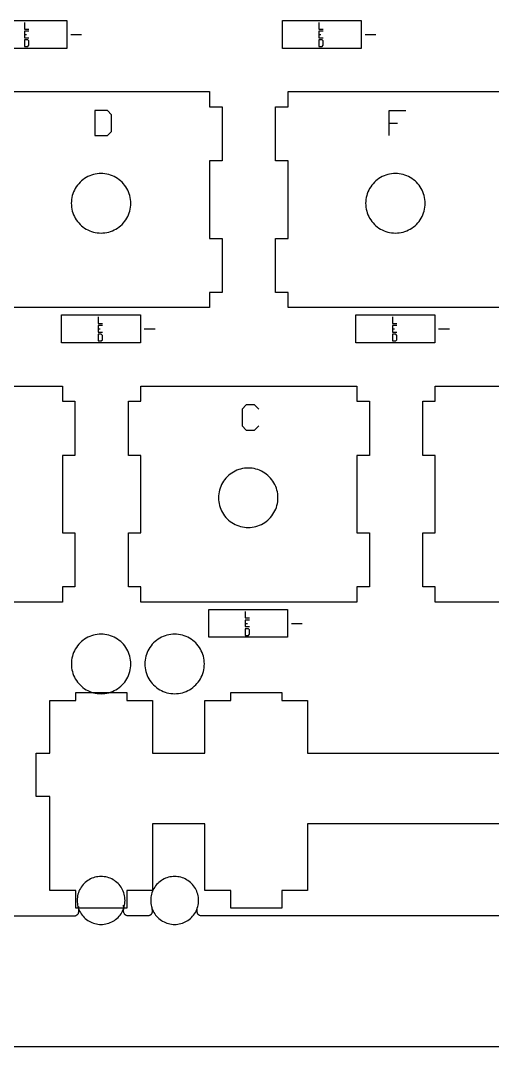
# Model space of a CAD drawing. Extents: x -174 to 183, y -92 to 46.
# Drawn here: x -93.8 to -63.2, y -91.5 to -25.2 of the extents above; entities that cross this region are included whole.
import ezdxf

# ---------------------------------------------------------------- set-up
doc = ezdxf.new("R2010")
doc.units = 0
doc.layers.get('0').update_dxf_attribs({"linetype": 'CONTINUOUS'})

msp = doc.modelspace()

# ---------------------------------------------------------------- linework, layer by layer
for p, q in [((-95.888, -25.156), (-90.788, -25.156)), ((-90.788, -25.156), (-90.788, -26.956)), ((-76.838, -26.956), (-76.838, -25.156)), ((-76.838, -25.156), (-71.738, -25.156)), ((-71.738, -25.156), (-71.738, -26.956)), ((-93.533, -25.281), (-93.533, -25.706)), ((-93.533, -25.706), (-93.249, -25.706)), ((-93.249, -25.844), (-93.533, -25.844)), ((-93.533, -25.844), (-93.533, -26.056)), ((-74.483, -25.281), (-74.483, -25.706)), ((-74.483, -25.706), (-74.199, -25.706)), ((-74.199, -25.844), (-74.483, -25.844)), ((-74.483, -25.844), (-74.483, -26.056)), ((-93.533, -26.056), (-93.391, -26.056)), ((-93.533, -26.056), (-93.533, -26.269)), ((-93.533, -26.269), (-93.249, -26.269)), ((-93.533, -26.406), (-93.533, -26.831)), ((-93.32, -26.406), (-93.533, -26.406)), ((-93.249, -26.477), (-93.32, -26.406)), ((-93.249, -26.76), (-93.249, -26.477)), ((-90.538, -26.056), (-89.838, -26.056)), ((-74.483, -26.056), (-74.341, -26.056)), ((-74.483, -26.056), (-74.483, -26.269)), ((-74.483, -26.269), (-74.199, -26.269)), ((-74.483, -26.406), (-74.483, -26.831)), ((-74.27, -26.406), (-74.483, -26.406)), ((-74.199, -26.477), (-74.27, -26.406)), ((-74.199, -26.76), (-74.199, -26.477)), ((-71.488, -26.056), (-70.788, -26.056)), ((-90.788, -26.956), (-95.888, -26.956)), ((-93.533, -26.831), (-93.32, -26.831)), ((-93.32, -26.831), (-93.249, -26.76)), ((-71.738, -26.956), (-76.838, -26.956)), ((-74.483, -26.831), (-74.27, -26.831)), ((-74.27, -26.831), (-74.199, -26.76)), ((-95.519, -29.759), (-81.549, -29.759)), ((-81.549, -29.759), (-81.549, -30.74)), ((-76.469, -29.759), (-62.499, -29.759)), ((-76.469, -30.74), (-76.469, -29.759)), ((-88.977, -30.976), (-88.977, -32.603)), ((-88.163, -30.976), (-88.977, -30.976)), ((-87.892, -31.247), (-88.163, -30.976)), ((-81.549, -30.74), (-80.737, -30.74)), ((-80.737, -30.74), (-80.737, -34.24)), ((-77.282, -34.24), (-77.282, -30.74)), ((-77.282, -30.74), (-76.469, -30.74)), ((-69.927, -30.976), (-68.842, -30.976)), ((-69.927, -31.789), (-69.927, -30.976)), ((-87.892, -32.331), (-87.892, -31.247)), ((-69.927, -32.603), (-69.927, -31.789)), ((-69.927, -31.789), (-69.384, -31.789)), ((-88.163, -32.603), (-87.892, -32.331)), ((-88.977, -32.603), (-88.163, -32.603)), ((-80.737, -34.24), (-81.549, -34.24)), ((-81.549, -34.24), (-81.549, -39.249)), ((-76.469, -34.24), (-77.282, -34.24)), ((-76.469, -39.249), (-76.469, -34.24)), ((-89.194, -35.159), (-89.312, -35.203)), ((-89.074, -35.122), (-89.194, -35.159)), ((-88.951, -35.093), (-89.074, -35.122)), ((-88.827, -35.073), (-88.951, -35.093)), ((-88.702, -35.061), (-88.827, -35.073)), ((-88.576, -35.056), (-88.702, -35.061)), ((-88.45, -35.061), (-88.576, -35.056)), ((-88.324, -35.073), (-88.45, -35.061)), ((-88.2, -35.093), (-88.324, -35.073)), ((-88.077, -35.122), (-88.2, -35.093)), ((-87.957, -35.159), (-88.077, -35.122)), ((-87.839, -35.203), (-87.957, -35.159)), ((-70.144, -35.159), (-70.262, -35.203)), ((-70.024, -35.122), (-70.144, -35.159)), ((-69.901, -35.093), (-70.024, -35.122)), ((-69.777, -35.073), (-69.901, -35.093)), ((-69.652, -35.061), (-69.777, -35.073)), ((-69.526, -35.056), (-69.652, -35.061)), ((-69.4, -35.061), (-69.526, -35.056)), ((-69.274, -35.073), (-69.4, -35.061)), ((-69.15, -35.093), (-69.274, -35.073)), ((-69.027, -35.122), (-69.15, -35.093)), ((-68.907, -35.159), (-69.027, -35.122)), ((-68.789, -35.203), (-68.907, -35.159)), ((-90.103, -35.81), (-90.176, -35.912)), ((-90.023, -35.712), (-90.103, -35.81)), ((-89.937, -35.62), (-90.023, -35.712)), ((-89.845, -35.534), (-89.937, -35.62)), ((-89.748, -35.454), (-89.845, -35.534)), ((-89.645, -35.381), (-89.748, -35.454)), ((-89.538, -35.314), (-89.645, -35.381)), ((-89.427, -35.255), (-89.538, -35.314)), ((-89.312, -35.203), (-89.427, -35.255)), ((-87.724, -35.255), (-87.839, -35.203)), ((-87.613, -35.314), (-87.724, -35.255)), ((-87.506, -35.381), (-87.613, -35.314)), ((-87.404, -35.454), (-87.506, -35.381)), ((-87.306, -35.534), (-87.404, -35.454)), ((-87.214, -35.62), (-87.306, -35.534)), ((-87.128, -35.712), (-87.214, -35.62)), ((-87.048, -35.81), (-87.128, -35.712)), ((-86.975, -35.912), (-87.048, -35.81)), ((-71.053, -35.81), (-71.126, -35.912)), ((-70.973, -35.712), (-71.053, -35.81)), ((-70.887, -35.62), (-70.973, -35.712)), ((-70.795, -35.534), (-70.887, -35.62)), ((-70.698, -35.454), (-70.795, -35.534)), ((-70.595, -35.381), (-70.698, -35.454)), ((-70.488, -35.314), (-70.595, -35.381)), ((-70.377, -35.255), (-70.488, -35.314)), ((-70.262, -35.203), (-70.377, -35.255)), ((-68.674, -35.255), (-68.789, -35.203)), ((-68.563, -35.314), (-68.674, -35.255)), ((-68.456, -35.381), (-68.563, -35.314)), ((-68.354, -35.454), (-68.456, -35.381)), ((-68.256, -35.534), (-68.354, -35.454)), ((-68.164, -35.62), (-68.256, -35.534)), ((-68.078, -35.712), (-68.164, -35.62)), ((-67.998, -35.81), (-68.078, -35.712)), ((-67.925, -35.912), (-67.998, -35.81)), ((-90.435, -36.483), (-90.464, -36.606)), ((-90.398, -36.363), (-90.435, -36.483)), ((-90.354, -36.245), (-90.398, -36.363)), ((-90.302, -36.13), (-90.354, -36.245)), ((-90.243, -36.019), (-90.302, -36.13)), ((-90.176, -35.912), (-90.243, -36.019)), ((-86.909, -36.019), (-86.975, -35.912)), ((-86.849, -36.13), (-86.909, -36.019)), ((-86.797, -36.245), (-86.849, -36.13)), ((-86.753, -36.363), (-86.797, -36.245)), ((-86.716, -36.483), (-86.753, -36.363)), ((-86.688, -36.606), (-86.716, -36.483)), ((-71.385, -36.483), (-71.414, -36.606)), ((-71.348, -36.363), (-71.385, -36.483)), ((-71.304, -36.245), (-71.348, -36.363)), ((-71.252, -36.13), (-71.304, -36.245)), ((-71.193, -36.019), (-71.252, -36.13)), ((-71.126, -35.912), (-71.193, -36.019)), ((-67.859, -36.019), (-67.925, -35.912)), ((-67.799, -36.13), (-67.859, -36.019)), ((-67.747, -36.245), (-67.799, -36.13)), ((-67.703, -36.363), (-67.747, -36.245)), ((-67.666, -36.483), (-67.703, -36.363)), ((-67.638, -36.606), (-67.666, -36.483)), ((-90.497, -36.855), (-90.501, -36.981)), ((-90.501, -36.981), (-90.497, -37.107)), ((-90.484, -36.73), (-90.497, -36.855)), ((-90.497, -37.107), (-90.484, -37.233)), ((-90.464, -36.606), (-90.484, -36.73)), ((-86.667, -36.73), (-86.688, -36.606)), ((-86.655, -36.855), (-86.667, -36.73)), ((-86.667, -37.233), (-86.655, -37.107)), ((-86.651, -36.981), (-86.655, -36.855)), ((-86.655, -37.107), (-86.651, -36.981)), ((-71.447, -36.855), (-71.451, -36.981)), ((-71.451, -36.981), (-71.447, -37.107)), ((-71.434, -36.73), (-71.447, -36.855)), ((-71.447, -37.107), (-71.434, -37.233)), ((-71.414, -36.606), (-71.434, -36.73)), ((-67.617, -36.73), (-67.638, -36.606)), ((-67.605, -36.855), (-67.617, -36.73)), ((-67.617, -37.233), (-67.605, -37.107)), ((-67.601, -36.981), (-67.605, -36.855)), ((-67.605, -37.107), (-67.601, -36.981)), ((-90.484, -37.233), (-90.464, -37.357)), ((-90.464, -37.357), (-90.435, -37.48)), ((-90.435, -37.48), (-90.398, -37.6)), ((-90.398, -37.6), (-90.354, -37.718)), ((-90.354, -37.718), (-90.302, -37.833)), ((-86.849, -37.833), (-86.797, -37.718)), ((-86.797, -37.718), (-86.753, -37.6)), ((-86.753, -37.6), (-86.716, -37.48)), ((-86.716, -37.48), (-86.688, -37.357)), ((-86.688, -37.357), (-86.667, -37.233)), ((-71.434, -37.233), (-71.414, -37.357)), ((-71.414, -37.357), (-71.385, -37.48)), ((-71.385, -37.48), (-71.348, -37.6)), ((-71.348, -37.6), (-71.304, -37.718)), ((-71.304, -37.718), (-71.252, -37.833)), ((-67.799, -37.833), (-67.747, -37.718)), ((-67.747, -37.718), (-67.703, -37.6)), ((-67.703, -37.6), (-67.666, -37.48)), ((-67.666, -37.48), (-67.638, -37.357)), ((-67.638, -37.357), (-67.617, -37.233)), ((-90.302, -37.833), (-90.243, -37.944)), ((-90.243, -37.944), (-90.176, -38.051)), ((-90.176, -38.051), (-90.103, -38.153)), ((-90.103, -38.153), (-90.023, -38.251)), ((-90.023, -38.251), (-89.937, -38.343)), ((-89.937, -38.343), (-89.845, -38.429)), ((-89.845, -38.429), (-89.748, -38.509)), ((-87.404, -38.509), (-87.306, -38.429)), ((-87.306, -38.429), (-87.214, -38.343)), ((-87.214, -38.343), (-87.128, -38.251)), ((-87.128, -38.251), (-87.048, -38.153)), ((-87.048, -38.153), (-86.975, -38.051)), ((-86.975, -38.051), (-86.909, -37.944)), ((-86.909, -37.944), (-86.849, -37.833)), ((-71.252, -37.833), (-71.193, -37.944)), ((-71.193, -37.944), (-71.126, -38.051)), ((-71.126, -38.051), (-71.053, -38.153)), ((-71.053, -38.153), (-70.973, -38.251)), ((-70.973, -38.251), (-70.887, -38.343)), ((-70.887, -38.343), (-70.795, -38.429)), ((-70.795, -38.429), (-70.698, -38.509)), ((-68.354, -38.509), (-68.256, -38.429)), ((-68.256, -38.429), (-68.164, -38.343)), ((-68.164, -38.343), (-68.078, -38.251)), ((-68.078, -38.251), (-67.998, -38.153)), ((-67.998, -38.153), (-67.925, -38.051)), ((-67.925, -38.051), (-67.859, -37.944)), ((-67.859, -37.944), (-67.799, -37.833)), ((-89.748, -38.509), (-89.645, -38.582)), ((-89.645, -38.582), (-89.538, -38.648)), ((-89.538, -38.648), (-89.427, -38.708)), ((-89.427, -38.708), (-89.312, -38.76)), ((-89.312, -38.76), (-89.194, -38.804)), ((-89.194, -38.804), (-89.074, -38.841)), ((-89.074, -38.841), (-88.951, -38.869)), ((-88.951, -38.869), (-88.827, -38.89)), ((-88.827, -38.89), (-88.702, -38.902)), ((-88.702, -38.902), (-88.576, -38.906)), ((-88.576, -38.906), (-88.45, -38.902)), ((-88.45, -38.902), (-88.324, -38.89)), ((-88.324, -38.89), (-88.2, -38.869)), ((-88.2, -38.869), (-88.077, -38.841)), ((-88.077, -38.841), (-87.957, -38.804)), ((-87.957, -38.804), (-87.839, -38.76)), ((-87.839, -38.76), (-87.724, -38.708)), ((-87.724, -38.708), (-87.613, -38.648)), ((-87.613, -38.648), (-87.506, -38.582)), ((-87.506, -38.582), (-87.404, -38.509)), ((-70.698, -38.509), (-70.595, -38.582)), ((-70.595, -38.582), (-70.488, -38.648)), ((-70.488, -38.648), (-70.377, -38.708)), ((-70.377, -38.708), (-70.262, -38.76)), ((-70.262, -38.76), (-70.144, -38.804)), ((-70.144, -38.804), (-70.024, -38.841)), ((-70.024, -38.841), (-69.901, -38.869)), ((-69.901, -38.869), (-69.777, -38.89)), ((-69.777, -38.89), (-69.652, -38.902)), ((-69.652, -38.902), (-69.526, -38.906)), ((-69.526, -38.906), (-69.4, -38.902)), ((-69.4, -38.902), (-69.274, -38.89)), ((-69.274, -38.89), (-69.15, -38.869)), ((-69.15, -38.869), (-69.027, -38.841)), ((-69.027, -38.841), (-68.907, -38.804)), ((-68.907, -38.804), (-68.789, -38.76)), ((-68.789, -38.76), (-68.674, -38.708)), ((-68.674, -38.708), (-68.563, -38.648)), ((-68.563, -38.648), (-68.456, -38.582)), ((-68.456, -38.582), (-68.354, -38.509)), ((-81.549, -39.249), (-80.737, -39.249)), ((-80.737, -39.249), (-80.737, -42.749)), ((-77.282, -39.249), (-76.469, -39.249)), ((-77.282, -42.749), (-77.282, -39.249)), ((-80.737, -42.749), (-81.549, -42.749)), ((-81.549, -42.749), (-81.549, -43.729)), ((-76.469, -42.749), (-77.282, -42.749)), ((-76.469, -43.729), (-76.469, -42.749)), ((-81.549, -43.729), (-95.519, -43.729)), ((-62.499, -43.729), (-76.469, -43.729)), ((-91.126, -46.006), (-91.126, -44.206)), ((-91.126, -44.206), (-86.026, -44.206)), ((-88.77, -44.331), (-88.77, -44.756)), ((-86.026, -44.206), (-86.026, -46.006)), ((-72.076, -46.006), (-72.076, -44.206)), ((-72.076, -44.206), (-66.976, -44.206)), ((-69.72, -44.331), (-69.72, -44.756)), ((-66.976, -44.206), (-66.976, -46.006)), ((-88.77, -44.756), (-88.487, -44.756)), ((-88.487, -44.894), (-88.77, -44.894)), ((-88.77, -44.894), (-88.77, -45.106)), ((-88.77, -45.106), (-88.628, -45.106)), ((-88.77, -45.106), (-88.77, -45.319)), ((-85.776, -45.106), (-85.076, -45.106)), ((-69.72, -44.756), (-69.437, -44.756)), ((-69.437, -44.894), (-69.72, -44.894)), ((-69.72, -44.894), (-69.72, -45.106)), ((-69.72, -45.106), (-69.578, -45.106)), ((-69.72, -45.106), (-69.72, -45.319)), ((-66.726, -45.106), (-66.026, -45.106)), ((-88.77, -45.319), (-88.487, -45.319)), ((-88.77, -45.456), (-88.77, -45.881)), ((-88.558, -45.456), (-88.77, -45.456)), ((-88.487, -45.527), (-88.558, -45.456)), ((-88.487, -45.81), (-88.487, -45.527)), ((-69.72, -45.319), (-69.437, -45.319)), ((-69.72, -45.456), (-69.72, -45.881)), ((-69.508, -45.456), (-69.72, -45.456)), ((-69.437, -45.527), (-69.508, -45.456)), ((-69.437, -45.81), (-69.437, -45.527)), ((-86.026, -46.006), (-91.126, -46.006)), ((-88.77, -45.881), (-88.558, -45.881)), ((-88.558, -45.881), (-88.487, -45.81)), ((-66.976, -46.006), (-72.076, -46.006)), ((-69.72, -45.881), (-69.508, -45.881)), ((-69.508, -45.881), (-69.437, -45.81)), ((-105.044, -48.809), (-91.074, -48.809)), ((-91.074, -48.809), (-91.074, -49.79)), ((-85.994, -49.79), (-85.994, -48.809)), ((-85.994, -48.809), (-72.024, -48.809)), ((-72.024, -48.809), (-72.024, -49.79)), ((-66.944, -48.809), (-52.974, -48.809)), ((-66.944, -49.79), (-66.944, -48.809)), ((-91.074, -49.79), (-90.262, -49.79)), ((-90.262, -49.79), (-90.262, -53.29)), ((-86.807, -53.29), (-86.807, -49.79)), ((-86.807, -49.79), (-85.994, -49.79)), ((-79.18, -50.026), (-79.452, -50.297)), ((-79.452, -50.297), (-79.452, -51.381)), ((-78.638, -50.026), (-79.18, -50.026)), ((-78.367, -50.297), (-78.638, -50.026)), ((-72.024, -49.79), (-71.212, -49.79)), ((-71.212, -49.79), (-71.212, -53.29)), ((-67.757, -49.79), (-66.944, -49.79)), ((-67.757, -53.29), (-67.757, -49.79)), ((-79.452, -51.381), (-79.18, -51.653)), ((-79.18, -51.653), (-78.638, -51.653)), ((-78.638, -51.653), (-78.367, -51.381)), ((-91.074, -53.29), (-91.074, -58.299)), ((-90.262, -53.29), (-91.074, -53.29)), ((-85.994, -53.29), (-86.807, -53.29)), ((-85.994, -58.299), (-85.994, -53.29)), ((-71.212, -53.29), (-72.024, -53.29)), ((-72.024, -53.29), (-72.024, -58.299)), ((-66.944, -53.29), (-67.757, -53.29)), ((-66.944, -58.299), (-66.944, -53.29)), ((-80.013, -54.364), (-80.12, -54.431)), ((-79.902, -54.305), (-80.013, -54.364)), ((-79.787, -54.253), (-79.902, -54.305)), ((-79.669, -54.209), (-79.787, -54.253)), ((-79.549, -54.172), (-79.669, -54.209)), ((-79.426, -54.143), (-79.549, -54.172)), ((-79.302, -54.123), (-79.426, -54.143)), ((-79.177, -54.111), (-79.302, -54.123)), ((-79.051, -54.106), (-79.177, -54.111)), ((-78.925, -54.111), (-79.051, -54.106)), ((-78.799, -54.123), (-78.925, -54.111)), ((-78.675, -54.143), (-78.799, -54.123)), ((-78.552, -54.172), (-78.675, -54.143)), ((-78.432, -54.209), (-78.552, -54.172)), ((-78.314, -54.253), (-78.432, -54.209)), ((-78.199, -54.305), (-78.314, -54.253)), ((-78.088, -54.364), (-78.199, -54.305)), ((-77.981, -54.431), (-78.088, -54.364)), ((-80.718, -55.069), (-80.777, -55.18)), ((-80.651, -54.962), (-80.718, -55.069)), ((-80.578, -54.86), (-80.651, -54.962)), ((-80.498, -54.762), (-80.578, -54.86)), ((-80.412, -54.67), (-80.498, -54.762)), ((-80.32, -54.584), (-80.412, -54.67)), ((-80.223, -54.504), (-80.32, -54.584)), ((-80.12, -54.431), (-80.223, -54.504)), ((-77.879, -54.504), (-77.981, -54.431)), ((-77.781, -54.584), (-77.879, -54.504)), ((-77.689, -54.67), (-77.781, -54.584)), ((-77.603, -54.762), (-77.689, -54.67)), ((-77.523, -54.86), (-77.603, -54.762)), ((-77.45, -54.962), (-77.523, -54.86)), ((-77.384, -55.069), (-77.45, -54.962)), ((-77.324, -55.18), (-77.384, -55.069)), ((-80.939, -55.656), (-80.959, -55.78)), ((-80.91, -55.533), (-80.939, -55.656)), ((-80.873, -55.413), (-80.91, -55.533)), ((-80.829, -55.295), (-80.873, -55.413)), ((-80.777, -55.18), (-80.829, -55.295)), ((-77.272, -55.295), (-77.324, -55.18)), ((-77.228, -55.413), (-77.272, -55.295)), ((-77.191, -55.533), (-77.228, -55.413)), ((-77.163, -55.656), (-77.191, -55.533)), ((-77.142, -55.78), (-77.163, -55.656)), ((-80.972, -55.905), (-80.976, -56.031)), ((-80.976, -56.031), (-80.972, -56.157)), ((-80.959, -55.78), (-80.972, -55.905)), ((-80.972, -56.157), (-80.959, -56.283)), ((-80.959, -56.283), (-80.939, -56.407)), ((-80.939, -56.407), (-80.91, -56.53)), ((-77.191, -56.53), (-77.163, -56.407)), ((-77.163, -56.407), (-77.142, -56.283)), ((-77.13, -55.905), (-77.142, -55.78)), ((-77.142, -56.283), (-77.13, -56.157)), ((-77.126, -56.031), (-77.13, -55.905)), ((-77.13, -56.157), (-77.126, -56.031)), ((-80.91, -56.53), (-80.873, -56.65)), ((-80.873, -56.65), (-80.829, -56.768)), ((-80.829, -56.768), (-80.777, -56.883)), ((-80.777, -56.883), (-80.718, -56.994)), ((-80.718, -56.994), (-80.651, -57.101)), ((-77.45, -57.101), (-77.384, -56.994)), ((-77.384, -56.994), (-77.324, -56.883)), ((-77.324, -56.883), (-77.272, -56.768)), ((-77.272, -56.768), (-77.228, -56.65)), ((-77.228, -56.65), (-77.191, -56.53)), ((-80.651, -57.101), (-80.578, -57.203)), ((-80.578, -57.203), (-80.498, -57.301)), ((-80.498, -57.301), (-80.412, -57.393)), ((-80.412, -57.393), (-80.32, -57.479)), ((-80.32, -57.479), (-80.223, -57.559)), ((-80.223, -57.559), (-80.12, -57.632)), ((-80.12, -57.632), (-80.013, -57.698)), ((-80.013, -57.698), (-79.902, -57.758)), ((-78.199, -57.758), (-78.088, -57.698)), ((-78.088, -57.698), (-77.981, -57.632)), ((-77.981, -57.632), (-77.879, -57.559)), ((-77.879, -57.559), (-77.781, -57.479)), ((-77.781, -57.479), (-77.689, -57.393)), ((-77.689, -57.393), (-77.603, -57.301)), ((-77.603, -57.301), (-77.523, -57.203)), ((-77.523, -57.203), (-77.45, -57.101)), ((-91.074, -58.299), (-90.262, -58.299)), ((-90.262, -58.299), (-90.262, -61.799)), ((-86.807, -61.799), (-86.807, -58.299)), ((-86.807, -58.299), (-85.994, -58.299)), ((-79.902, -57.758), (-79.787, -57.81)), ((-79.787, -57.81), (-79.669, -57.854)), ((-79.669, -57.854), (-79.549, -57.891)), ((-79.549, -57.891), (-79.426, -57.919)), ((-79.426, -57.919), (-79.302, -57.94)), ((-79.302, -57.94), (-79.177, -57.952)), ((-79.177, -57.952), (-79.051, -57.956)), ((-79.051, -57.956), (-78.925, -57.952)), ((-78.925, -57.952), (-78.799, -57.94)), ((-78.799, -57.94), (-78.675, -57.919)), ((-78.675, -57.919), (-78.552, -57.891)), ((-78.552, -57.891), (-78.432, -57.854)), ((-78.432, -57.854), (-78.314, -57.81)), ((-78.314, -57.81), (-78.199, -57.758)), ((-72.024, -58.299), (-71.212, -58.299)), ((-71.212, -58.299), (-71.212, -61.799)), ((-67.757, -58.299), (-66.944, -58.299)), ((-67.757, -61.799), (-67.757, -58.299)), ((-90.262, -61.799), (-91.074, -61.799)), ((-91.074, -61.799), (-91.074, -62.779)), ((-85.994, -61.799), (-86.807, -61.799)), ((-85.994, -62.779), (-85.994, -61.799)), ((-71.212, -61.799), (-72.024, -61.799)), ((-72.024, -61.799), (-72.024, -62.779)), ((-66.944, -61.799), (-67.757, -61.799)), ((-66.944, -62.779), (-66.944, -61.799)), ((-91.074, -62.779), (-105.044, -62.779)), ((-72.024, -62.779), (-85.994, -62.779)), ((-52.974, -62.779), (-66.944, -62.779)), ((-81.601, -65.056), (-81.601, -63.256)), ((-81.601, -63.256), (-76.501, -63.256)), ((-79.245, -63.381), (-79.245, -63.806)), ((-76.501, -63.256), (-76.501, -65.056)), ((-79.245, -63.806), (-78.962, -63.806)), ((-78.962, -63.944), (-79.245, -63.944)), ((-79.245, -63.944), (-79.245, -64.156)), ((-79.245, -64.156), (-79.103, -64.156)), ((-79.245, -64.156), (-79.245, -64.369)), ((-79.245, -64.369), (-78.962, -64.369)), ((-76.251, -64.156), (-75.551, -64.156)), ((-89.31, -65.003), (-89.425, -65.055)), ((-89.192, -64.959), (-89.31, -65.003)), ((-89.071, -64.922), (-89.192, -64.959)), ((-88.949, -64.893), (-89.071, -64.922)), ((-88.824, -64.873), (-88.949, -64.893)), ((-88.699, -64.861), (-88.824, -64.873)), ((-88.573, -64.856), (-88.699, -64.861)), ((-88.447, -64.861), (-88.573, -64.856)), ((-88.322, -64.873), (-88.447, -64.861)), ((-88.198, -64.893), (-88.322, -64.873)), ((-88.075, -64.922), (-88.198, -64.893)), ((-87.954, -64.959), (-88.075, -64.922)), ((-87.836, -65.003), (-87.954, -64.959)), ((-87.722, -65.055), (-87.836, -65.003)), ((-84.55, -65.003), (-84.665, -65.055)), ((-84.432, -64.959), (-84.55, -65.003)), ((-84.311, -64.922), (-84.432, -64.959)), ((-84.189, -64.893), (-84.311, -64.922)), ((-84.064, -64.873), (-84.189, -64.893)), ((-83.939, -64.861), (-84.064, -64.873)), ((-83.813, -64.856), (-83.939, -64.861)), ((-83.687, -64.861), (-83.813, -64.856)), ((-83.562, -64.873), (-83.687, -64.861)), ((-83.438, -64.893), (-83.562, -64.873)), ((-83.315, -64.922), (-83.438, -64.893)), ((-83.194, -64.959), (-83.315, -64.922)), ((-83.076, -65.003), (-83.194, -64.959)), ((-82.962, -65.055), (-83.076, -65.003)), ((-79.245, -64.506), (-79.245, -64.931)), ((-79.033, -64.506), (-79.245, -64.506)), ((-79.245, -64.931), (-79.033, -64.931)), ((-78.962, -64.577), (-79.033, -64.506)), ((-79.033, -64.931), (-78.962, -64.86)), ((-78.962, -64.86), (-78.962, -64.577)), ((-90.1, -65.61), (-90.174, -65.712)), ((-90.02, -65.512), (-90.1, -65.61)), ((-89.934, -65.42), (-90.02, -65.512)), ((-89.842, -65.334), (-89.934, -65.42)), ((-89.745, -65.254), (-89.842, -65.334)), ((-89.643, -65.181), (-89.745, -65.254)), ((-89.536, -65.114), (-89.643, -65.181)), ((-89.425, -65.055), (-89.536, -65.114)), ((-87.611, -65.114), (-87.722, -65.055)), ((-87.504, -65.181), (-87.611, -65.114)), ((-87.401, -65.254), (-87.504, -65.181)), ((-87.304, -65.334), (-87.401, -65.254)), ((-87.212, -65.42), (-87.304, -65.334)), ((-87.126, -65.512), (-87.212, -65.42)), ((-87.046, -65.61), (-87.126, -65.512)), ((-86.973, -65.712), (-87.046, -65.61)), ((-85.34, -65.61), (-85.414, -65.712)), ((-85.26, -65.512), (-85.34, -65.61)), ((-85.174, -65.42), (-85.26, -65.512)), ((-85.082, -65.334), (-85.174, -65.42)), ((-84.985, -65.254), (-85.082, -65.334)), ((-84.883, -65.181), (-84.985, -65.254)), ((-84.776, -65.114), (-84.883, -65.181)), ((-84.665, -65.055), (-84.776, -65.114)), ((-82.851, -65.114), (-82.962, -65.055)), ((-82.744, -65.181), (-82.851, -65.114)), ((-82.641, -65.254), (-82.744, -65.181)), ((-82.544, -65.334), (-82.641, -65.254)), ((-82.452, -65.42), (-82.544, -65.334)), ((-82.366, -65.512), (-82.452, -65.42)), ((-82.286, -65.61), (-82.366, -65.512)), ((-82.213, -65.712), (-82.286, -65.61)), ((-76.501, -65.056), (-81.601, -65.056)), ((-90.433, -66.283), (-90.461, -66.406)), ((-90.396, -66.163), (-90.433, -66.283)), ((-90.352, -66.045), (-90.396, -66.163)), ((-90.3, -65.93), (-90.352, -66.045)), ((-90.24, -65.819), (-90.3, -65.93)), ((-90.174, -65.712), (-90.24, -65.819)), ((-86.906, -65.819), (-86.973, -65.712)), ((-86.847, -65.93), (-86.906, -65.819)), ((-86.795, -66.045), (-86.847, -65.93)), ((-86.75, -66.163), (-86.795, -66.045)), ((-86.714, -66.283), (-86.75, -66.163)), ((-86.685, -66.406), (-86.714, -66.283)), ((-85.673, -66.283), (-85.701, -66.406)), ((-85.636, -66.163), (-85.673, -66.283)), ((-85.592, -66.045), (-85.636, -66.163)), ((-85.54, -65.93), (-85.592, -66.045)), ((-85.48, -65.819), (-85.54, -65.93)), ((-85.414, -65.712), (-85.48, -65.819)), ((-82.146, -65.819), (-82.213, -65.712)), ((-82.087, -65.93), (-82.146, -65.819)), ((-82.035, -66.045), (-82.087, -65.93)), ((-81.99, -66.163), (-82.035, -66.045)), ((-81.954, -66.283), (-81.99, -66.163)), ((-81.925, -66.406), (-81.954, -66.283)), ((-90.494, -66.655), (-90.498, -66.781)), ((-90.498, -66.781), (-90.494, -66.907)), ((-90.482, -66.53), (-90.494, -66.655)), ((-90.494, -66.907), (-90.482, -67.033)), ((-90.461, -66.406), (-90.482, -66.53)), ((-90.482, -67.033), (-90.461, -67.157)), ((-86.665, -66.53), (-86.685, -66.406)), ((-86.685, -67.157), (-86.665, -67.033)), ((-86.652, -66.655), (-86.665, -66.53)), ((-86.665, -67.033), (-86.652, -66.907)), ((-86.648, -66.781), (-86.652, -66.655)), ((-86.652, -66.907), (-86.648, -66.781)), ((-85.734, -66.655), (-85.738, -66.781)), ((-85.738, -66.781), (-85.734, -66.907)), ((-85.722, -66.53), (-85.734, -66.655)), ((-85.734, -66.907), (-85.722, -67.033)), ((-85.701, -66.406), (-85.722, -66.53)), ((-85.722, -67.033), (-85.701, -67.157)), ((-81.905, -66.53), (-81.925, -66.406)), ((-81.925, -67.157), (-81.905, -67.033)), ((-81.892, -66.655), (-81.905, -66.53)), ((-81.905, -67.033), (-81.892, -66.907)), ((-81.888, -66.781), (-81.892, -66.655)), ((-81.892, -66.907), (-81.888, -66.781)), ((-90.461, -67.157), (-90.433, -67.28)), ((-90.433, -67.28), (-90.396, -67.4)), ((-90.396, -67.4), (-90.352, -67.518)), ((-90.352, -67.518), (-90.3, -67.633)), ((-90.3, -67.633), (-90.24, -67.744)), ((-86.906, -67.744), (-86.847, -67.633)), ((-86.847, -67.633), (-86.795, -67.518)), ((-86.795, -67.518), (-86.75, -67.4)), ((-86.75, -67.4), (-86.714, -67.28)), ((-86.714, -67.28), (-86.685, -67.157)), ((-85.701, -67.157), (-85.673, -67.28)), ((-85.673, -67.28), (-85.636, -67.4)), ((-85.636, -67.4), (-85.592, -67.518)), ((-85.592, -67.518), (-85.54, -67.633)), ((-85.54, -67.633), (-85.48, -67.744)), ((-82.146, -67.744), (-82.087, -67.633)), ((-82.087, -67.633), (-82.035, -67.518)), ((-82.035, -67.518), (-81.99, -67.4)), ((-81.99, -67.4), (-81.954, -67.28)), ((-81.954, -67.28), (-81.925, -67.157)), ((-90.24, -67.744), (-90.174, -67.851)), ((-90.174, -67.851), (-90.1, -67.953)), ((-90.1, -67.953), (-90.02, -68.051)), ((-90.02, -68.051), (-89.934, -68.143)), ((-89.934, -68.143), (-89.842, -68.229)), ((-89.842, -68.229), (-89.745, -68.309)), ((-89.745, -68.309), (-89.643, -68.382)), ((-87.504, -68.382), (-87.401, -68.309)), ((-87.401, -68.309), (-87.304, -68.229)), ((-87.304, -68.229), (-87.212, -68.143)), ((-87.212, -68.143), (-87.126, -68.051)), ((-87.126, -68.051), (-87.046, -67.953)), ((-87.046, -67.953), (-86.973, -67.851)), ((-86.973, -67.851), (-86.906, -67.744)), ((-85.48, -67.744), (-85.414, -67.851)), ((-85.414, -67.851), (-85.34, -67.953)), ((-85.34, -67.953), (-85.26, -68.051)), ((-85.26, -68.051), (-85.174, -68.143)), ((-85.174, -68.143), (-85.082, -68.229)), ((-85.082, -68.229), (-84.985, -68.309)), ((-84.985, -68.309), (-84.883, -68.382)), ((-82.744, -68.382), (-82.641, -68.309)), ((-82.641, -68.309), (-82.544, -68.229)), ((-82.544, -68.229), (-82.452, -68.143)), ((-82.452, -68.143), (-82.366, -68.051)), ((-82.366, -68.051), (-82.286, -67.953)), ((-82.286, -67.953), (-82.213, -67.851)), ((-82.213, -67.851), (-82.146, -67.744)), ((-90.216, -69.154), (-90.216, -68.621)), ((-90.216, -68.621), (-86.914, -68.621)), ((-89.643, -68.382), (-89.536, -68.448)), ((-89.536, -68.448), (-89.425, -68.508)), ((-89.425, -68.508), (-89.31, -68.56)), ((-89.31, -68.56), (-89.192, -68.604)), ((-89.192, -68.604), (-89.071, -68.641)), ((-89.071, -68.641), (-88.949, -68.669)), ((-88.949, -68.669), (-88.824, -68.69)), ((-88.824, -68.69), (-88.699, -68.702)), ((-88.699, -68.702), (-88.573, -68.706)), ((-88.573, -68.706), (-88.447, -68.702)), ((-88.447, -68.702), (-88.322, -68.69)), ((-88.322, -68.69), (-88.198, -68.669)), ((-88.198, -68.669), (-88.075, -68.641)), ((-88.075, -68.641), (-87.954, -68.604)), ((-87.954, -68.604), (-87.836, -68.56)), ((-87.836, -68.56), (-87.722, -68.508)), ((-87.722, -68.508), (-87.611, -68.448)), ((-87.611, -68.448), (-87.504, -68.382)), ((-86.914, -68.621), (-86.914, -69.154)), ((-84.883, -68.382), (-84.776, -68.448)), ((-84.776, -68.448), (-84.665, -68.508)), ((-84.665, -68.508), (-84.55, -68.56)), ((-84.55, -68.56), (-84.432, -68.604)), ((-84.432, -68.604), (-84.311, -68.641)), ((-84.311, -68.641), (-84.189, -68.669)), ((-84.189, -68.669), (-84.064, -68.69)), ((-84.064, -68.69), (-83.939, -68.702)), ((-83.939, -68.702), (-83.813, -68.706)), ((-83.813, -68.706), (-83.687, -68.702)), ((-83.687, -68.702), (-83.562, -68.69)), ((-83.562, -68.69), (-83.438, -68.669)), ((-83.438, -68.669), (-83.315, -68.641)), ((-83.315, -68.641), (-83.194, -68.604)), ((-83.194, -68.604), (-83.076, -68.56)), ((-83.076, -68.56), (-82.962, -68.508)), ((-82.962, -68.508), (-82.851, -68.448)), ((-82.851, -68.448), (-82.744, -68.382)), ((-80.183, -69.154), (-80.183, -68.621)), ((-80.183, -68.621), (-76.881, -68.621)), ((-76.881, -68.621), (-76.881, -69.154)), ((-91.892, -72.558), (-91.892, -69.154)), ((-91.892, -69.154), (-90.216, -69.154)), ((-86.914, -69.154), (-85.237, -69.154)), ((-85.237, -69.154), (-85.237, -72.558)), ((-81.859, -72.558), (-81.859, -69.154)), ((-81.859, -69.154), (-80.183, -69.154)), ((-76.881, -69.154), (-75.204, -69.154)), ((-75.204, -69.154), (-75.204, -72.558)), ((-92.781, -72.558), (-91.892, -72.558)), ((-92.781, -75.352), (-92.781, -72.558)), ((-85.237, -72.558), (-81.859, -72.558)), ((-75.204, -72.558), (-46.325, -72.558)), ((-91.892, -75.352), (-92.781, -75.352)), ((-91.892, -81.448), (-91.892, -75.352)), ((-81.859, -77.13), (-85.237, -77.13)), ((-85.237, -77.13), (-85.237, -81.448)), ((-81.859, -81.448), (-81.859, -77.13)), ((-75.204, -77.13), (-75.204, -81.448)), ((-46.325, -77.13), (-75.204, -77.13)), ((-89.595, -80.916), (-89.669, -80.985)), ((-89.517, -80.852), (-89.595, -80.916)), ((-89.434, -80.793), (-89.517, -80.852)), ((-89.348, -80.739), (-89.434, -80.793)), ((-89.259, -80.691), (-89.348, -80.739)), ((-89.166, -80.649), (-89.259, -80.691)), ((-89.071, -80.614), (-89.166, -80.649)), ((-88.974, -80.584), (-89.071, -80.614)), ((-88.876, -80.561), (-88.974, -80.584)), ((-88.775, -80.545), (-88.876, -80.561)), ((-88.675, -80.535), (-88.775, -80.545)), ((-88.573, -80.531), (-88.675, -80.535)), ((-88.472, -80.535), (-88.573, -80.531)), ((-88.371, -80.545), (-88.472, -80.535)), ((-88.271, -80.561), (-88.371, -80.545)), ((-88.172, -80.584), (-88.271, -80.561)), ((-88.075, -80.614), (-88.172, -80.584)), ((-87.98, -80.649), (-88.075, -80.614)), ((-87.888, -80.691), (-87.98, -80.649)), ((-87.798, -80.739), (-87.888, -80.691)), ((-87.712, -80.793), (-87.798, -80.739)), ((-87.63, -80.852), (-87.712, -80.793)), ((-87.551, -80.916), (-87.63, -80.852)), ((-87.477, -80.985), (-87.551, -80.916)), ((-84.835, -80.916), (-84.909, -80.985)), ((-84.757, -80.852), (-84.835, -80.916)), ((-84.674, -80.793), (-84.757, -80.852)), ((-84.588, -80.739), (-84.674, -80.793)), ((-84.499, -80.691), (-84.588, -80.739)), ((-84.406, -80.649), (-84.499, -80.691)), ((-84.311, -80.614), (-84.406, -80.649)), ((-84.214, -80.584), (-84.311, -80.614)), ((-84.116, -80.561), (-84.214, -80.584)), ((-84.015, -80.545), (-84.116, -80.561)), ((-83.915, -80.535), (-84.015, -80.545)), ((-83.813, -80.531), (-83.915, -80.535)), ((-83.712, -80.535), (-83.813, -80.531)), ((-83.611, -80.545), (-83.712, -80.535)), ((-83.511, -80.561), (-83.611, -80.545)), ((-83.412, -80.584), (-83.511, -80.561)), ((-83.315, -80.614), (-83.412, -80.584)), ((-83.22, -80.649), (-83.315, -80.614)), ((-83.128, -80.691), (-83.22, -80.649)), ((-83.038, -80.739), (-83.128, -80.691)), ((-82.952, -80.793), (-83.038, -80.739)), ((-82.87, -80.852), (-82.952, -80.793)), ((-82.791, -80.916), (-82.87, -80.852)), ((-82.717, -80.985), (-82.791, -80.916)), ((-90.216, -81.448), (-91.892, -81.448)), ((-90.216, -82.591), (-90.216, -81.448)), ((-90.041, -81.583), (-90.07, -81.68)), ((-90.005, -81.488), (-90.041, -81.583)), ((-89.963, -81.396), (-90.005, -81.488)), ((-89.915, -81.306), (-89.963, -81.396)), ((-89.862, -81.22), (-89.915, -81.306)), ((-89.803, -81.138), (-89.862, -81.22)), ((-89.738, -81.059), (-89.803, -81.138)), ((-89.669, -80.985), (-89.738, -81.059)), ((-87.408, -81.059), (-87.477, -80.985)), ((-87.343, -81.138), (-87.408, -81.059)), ((-87.284, -81.22), (-87.343, -81.138)), ((-87.231, -81.306), (-87.284, -81.22)), ((-87.183, -81.396), (-87.231, -81.306)), ((-87.141, -81.488), (-87.183, -81.396)), ((-87.105, -81.583), (-87.141, -81.488)), ((-87.076, -81.68), (-87.105, -81.583)), ((-85.237, -81.448), (-86.914, -81.448)), ((-86.914, -81.448), (-86.914, -82.591)), ((-85.281, -81.583), (-85.31, -81.68)), ((-85.245, -81.488), (-85.281, -81.583)), ((-85.203, -81.396), (-85.245, -81.488)), ((-85.155, -81.306), (-85.203, -81.396)), ((-85.102, -81.22), (-85.155, -81.306)), ((-85.043, -81.138), (-85.102, -81.22)), ((-84.978, -81.059), (-85.043, -81.138)), ((-84.909, -80.985), (-84.978, -81.059)), ((-82.648, -81.059), (-82.717, -80.985)), ((-82.583, -81.138), (-82.648, -81.059)), ((-82.524, -81.22), (-82.583, -81.138)), ((-82.471, -81.306), (-82.524, -81.22)), ((-82.423, -81.396), (-82.471, -81.306)), ((-82.381, -81.488), (-82.423, -81.396)), ((-82.345, -81.583), (-82.381, -81.488)), ((-82.316, -81.68), (-82.345, -81.583)), ((-80.183, -81.448), (-81.859, -81.448)), ((-80.183, -82.591), (-80.183, -81.448)), ((-75.204, -81.448), (-76.881, -81.448)), ((-76.881, -81.448), (-76.881, -82.591)), ((-90.12, -81.98), (-90.123, -82.081)), ((-90.123, -82.081), (-90.12, -82.183)), ((-90.11, -81.879), (-90.12, -81.98)), ((-90.12, -82.183), (-90.11, -82.284)), ((-90.093, -81.779), (-90.11, -81.879)), ((-90.11, -82.284), (-90.093, -82.384)), ((-90.07, -81.68), (-90.093, -81.779)), ((-87.053, -81.779), (-87.076, -81.68)), ((-87.036, -81.879), (-87.053, -81.779)), ((-87.053, -82.384), (-87.036, -82.284)), ((-87.026, -81.98), (-87.036, -81.879)), ((-87.036, -82.284), (-87.026, -82.183)), ((-87.023, -82.081), (-87.026, -81.98)), ((-87.026, -82.183), (-87.023, -82.081)), ((-85.36, -81.98), (-85.363, -82.081)), ((-85.363, -82.081), (-85.36, -82.183)), ((-85.35, -81.879), (-85.36, -81.98)), ((-85.36, -82.183), (-85.35, -82.284)), ((-85.333, -81.779), (-85.35, -81.879)), ((-85.35, -82.284), (-85.333, -82.384)), ((-85.31, -81.68), (-85.333, -81.779)), ((-82.293, -81.779), (-82.316, -81.68)), ((-82.276, -81.879), (-82.293, -81.779)), ((-82.293, -82.384), (-82.276, -82.284)), ((-82.266, -81.98), (-82.276, -81.879)), ((-82.276, -82.284), (-82.266, -82.183)), ((-82.263, -82.081), (-82.266, -81.98)), ((-82.266, -82.183), (-82.263, -82.081)), ((-86.914, -82.591), (-90.216, -82.591)), ((-90.093, -82.384), (-90.07, -82.483)), ((-90.091, -82.983), (-90.074, -82.962)), ((-90.074, -82.962), (-90.058, -82.939)), ((-90.07, -82.483), (-90.041, -82.58)), ((-90.058, -82.939), (-90.045, -82.915)), ((-90.045, -82.915), (-90.033, -82.89)), ((-90.041, -82.58), (-90.005, -82.675)), ((-90.033, -82.89), (-90.025, -82.863)), ((-90.025, -82.863), (-90.018, -82.837)), ((-90.018, -82.837), (-90.014, -82.809)), ((-90.014, -82.809), (-90.013, -82.781)), ((-90.005, -82.675), (-90.013, -82.481)), ((-90.013, -82.781), (-90.005, -82.675)), ((-90.005, -82.675), (-89.963, -82.767)), ((-89.963, -82.767), (-89.915, -82.856)), ((-89.915, -82.856), (-89.862, -82.943)), ((-89.862, -82.943), (-89.803, -83.025)), ((-87.343, -83.025), (-87.284, -82.943)), ((-87.284, -82.943), (-87.231, -82.856)), ((-87.231, -82.856), (-87.183, -82.767)), ((-87.183, -82.767), (-87.141, -82.675)), ((-87.141, -82.675), (-87.105, -82.58)), ((-87.105, -82.58), (-87.113, -82.381)), ((-87.113, -82.781), (-87.105, -82.58)), ((-87.112, -82.809), (-87.113, -82.781)), ((-87.108, -82.837), (-87.112, -82.809)), ((-87.102, -82.863), (-87.108, -82.837)), ((-87.105, -82.58), (-87.076, -82.483)), ((-87.093, -82.89), (-87.102, -82.863)), ((-87.082, -82.915), (-87.093, -82.89)), ((-87.068, -82.939), (-87.082, -82.915)), ((-87.076, -82.483), (-87.053, -82.384)), ((-87.053, -82.962), (-87.068, -82.939)), ((-87.035, -82.983), (-87.053, -82.962)), ((-85.324, -82.962), (-85.341, -82.983)), ((-85.333, -82.384), (-85.31, -82.483)), ((-85.308, -82.939), (-85.324, -82.962)), ((-85.31, -82.483), (-85.281, -82.58)), ((-85.295, -82.915), (-85.308, -82.939)), ((-85.283, -82.89), (-85.295, -82.915)), ((-85.275, -82.863), (-85.283, -82.89)), ((-85.263, -82.531), (-85.281, -82.58)), ((-85.281, -82.58), (-85.245, -82.675)), ((-85.281, -82.58), (-85.263, -82.781)), ((-85.268, -82.837), (-85.275, -82.863)), ((-85.264, -82.809), (-85.268, -82.837)), ((-85.263, -82.781), (-85.264, -82.809)), ((-85.245, -82.675), (-85.203, -82.767)), ((-85.203, -82.767), (-85.155, -82.856)), ((-85.155, -82.856), (-85.102, -82.943)), ((-85.102, -82.943), (-85.043, -83.025)), ((-82.583, -83.025), (-82.524, -82.943)), ((-82.524, -82.943), (-82.471, -82.856)), ((-82.471, -82.856), (-82.423, -82.767)), ((-82.423, -82.767), (-82.381, -82.675)), ((-82.381, -82.675), (-82.345, -82.58)), ((-82.363, -82.781), (-82.345, -82.58)), ((-82.362, -82.809), (-82.363, -82.781)), ((-82.358, -82.837), (-82.362, -82.809)), ((-82.352, -82.863), (-82.358, -82.837)), ((-82.343, -82.89), (-82.352, -82.863)), ((-82.345, -82.58), (-82.316, -82.483)), ((-82.332, -82.915), (-82.343, -82.89)), ((-82.318, -82.939), (-82.332, -82.915)), ((-82.303, -82.962), (-82.318, -82.939)), ((-82.316, -82.483), (-82.293, -82.384)), ((-82.285, -82.983), (-82.303, -82.962)), ((-76.881, -82.591), (-80.183, -82.591)), ((-166.013, -83.081), (-90.313, -83.081)), ((-90.313, -83.081), (-90.285, -83.08)), ((-90.285, -83.08), (-90.258, -83.076)), ((-90.258, -83.076), (-90.231, -83.07)), ((-90.231, -83.07), (-90.205, -83.061)), ((-90.205, -83.061), (-90.179, -83.05)), ((-90.179, -83.05), (-90.155, -83.036)), ((-90.155, -83.036), (-90.132, -83.021)), ((-90.132, -83.021), (-90.111, -83.003)), ((-90.111, -83.003), (-90.091, -82.983)), ((-89.803, -83.025), (-89.738, -83.103)), ((-89.738, -83.103), (-89.669, -83.177)), ((-89.669, -83.177), (-89.595, -83.247)), ((-89.595, -83.247), (-89.517, -83.311)), ((-89.517, -83.311), (-89.434, -83.37)), ((-89.434, -83.37), (-89.348, -83.424)), ((-89.348, -83.424), (-89.259, -83.472)), ((-89.259, -83.472), (-89.166, -83.513)), ((-89.166, -83.513), (-89.071, -83.549)), ((-89.071, -83.549), (-88.974, -83.579)), ((-88.974, -83.579), (-88.876, -83.602)), ((-88.876, -83.602), (-88.775, -83.618)), ((-88.775, -83.618), (-88.675, -83.628)), ((-88.675, -83.628), (-88.573, -83.631)), ((-88.573, -83.631), (-88.472, -83.628)), ((-88.472, -83.628), (-88.371, -83.618)), ((-88.371, -83.618), (-88.271, -83.602)), ((-88.271, -83.602), (-88.172, -83.579)), ((-88.172, -83.579), (-88.075, -83.549)), ((-88.075, -83.549), (-87.98, -83.513)), ((-87.98, -83.513), (-87.888, -83.472)), ((-87.888, -83.472), (-87.798, -83.424)), ((-87.798, -83.424), (-87.712, -83.37)), ((-87.712, -83.37), (-87.63, -83.311)), ((-87.63, -83.311), (-87.551, -83.247)), ((-87.551, -83.247), (-87.477, -83.177)), ((-87.477, -83.177), (-87.408, -83.103)), ((-87.408, -83.103), (-87.343, -83.025)), ((-87.015, -83.003), (-87.035, -82.983)), ((-86.994, -83.021), (-87.015, -83.003)), ((-86.971, -83.036), (-86.994, -83.021)), ((-86.947, -83.05), (-86.971, -83.036)), ((-86.922, -83.061), (-86.947, -83.05)), ((-86.895, -83.07), (-86.922, -83.061)), ((-86.868, -83.076), (-86.895, -83.07)), ((-86.841, -83.08), (-86.868, -83.076)), ((-86.813, -83.081), (-86.841, -83.08)), ((-85.563, -83.081), (-86.813, -83.081)), ((-85.535, -83.08), (-85.563, -83.081)), ((-85.508, -83.076), (-85.535, -83.08)), ((-85.481, -83.07), (-85.508, -83.076)), ((-85.455, -83.061), (-85.481, -83.07)), ((-85.429, -83.05), (-85.455, -83.061)), ((-85.405, -83.036), (-85.429, -83.05)), ((-85.382, -83.021), (-85.405, -83.036)), ((-85.361, -83.003), (-85.382, -83.021)), ((-85.341, -82.983), (-85.361, -83.003)), ((-85.043, -83.025), (-84.978, -83.103)), ((-84.978, -83.103), (-84.909, -83.177)), ((-84.909, -83.177), (-84.835, -83.247)), ((-84.835, -83.247), (-84.757, -83.311)), ((-84.757, -83.311), (-84.674, -83.37)), ((-84.674, -83.37), (-84.588, -83.424)), ((-84.588, -83.424), (-84.499, -83.472)), ((-84.499, -83.472), (-84.406, -83.513)), ((-84.406, -83.513), (-84.311, -83.549)), ((-84.311, -83.549), (-84.214, -83.579)), ((-84.214, -83.579), (-84.116, -83.602)), ((-84.116, -83.602), (-84.015, -83.618)), ((-84.015, -83.618), (-83.915, -83.628)), ((-83.915, -83.628), (-83.813, -83.631)), ((-83.813, -83.631), (-83.712, -83.628)), ((-83.712, -83.628), (-83.611, -83.618)), ((-83.611, -83.618), (-83.511, -83.602)), ((-83.511, -83.602), (-83.412, -83.579)), ((-83.412, -83.579), (-83.315, -83.549)), ((-83.315, -83.549), (-83.22, -83.513)), ((-83.22, -83.513), (-83.128, -83.472)), ((-83.128, -83.472), (-83.038, -83.424)), ((-83.038, -83.424), (-82.952, -83.37)), ((-82.952, -83.37), (-82.87, -83.311)), ((-82.87, -83.311), (-82.791, -83.247)), ((-82.791, -83.247), (-82.717, -83.177)), ((-82.717, -83.177), (-82.648, -83.103)), ((-82.648, -83.103), (-82.583, -83.025)), ((-82.265, -83.003), (-82.285, -82.983)), ((-82.244, -83.021), (-82.265, -83.003)), ((-82.221, -83.036), (-82.244, -83.021)), ((-82.197, -83.05), (-82.221, -83.036)), ((-82.172, -83.061), (-82.197, -83.05)), ((-82.145, -83.07), (-82.172, -83.061)), ((-82.118, -83.076), (-82.145, -83.07)), ((-82.091, -83.08), (-82.118, -83.076)), ((-82.063, -83.081), (-82.091, -83.08)), ((9.687, -83.081), (-82.063, -83.081)), ((-166.957, -91.528), (175.943, -91.528))]:
    msp.add_line(p, q)

doc.saveas('drawing.dxf')
